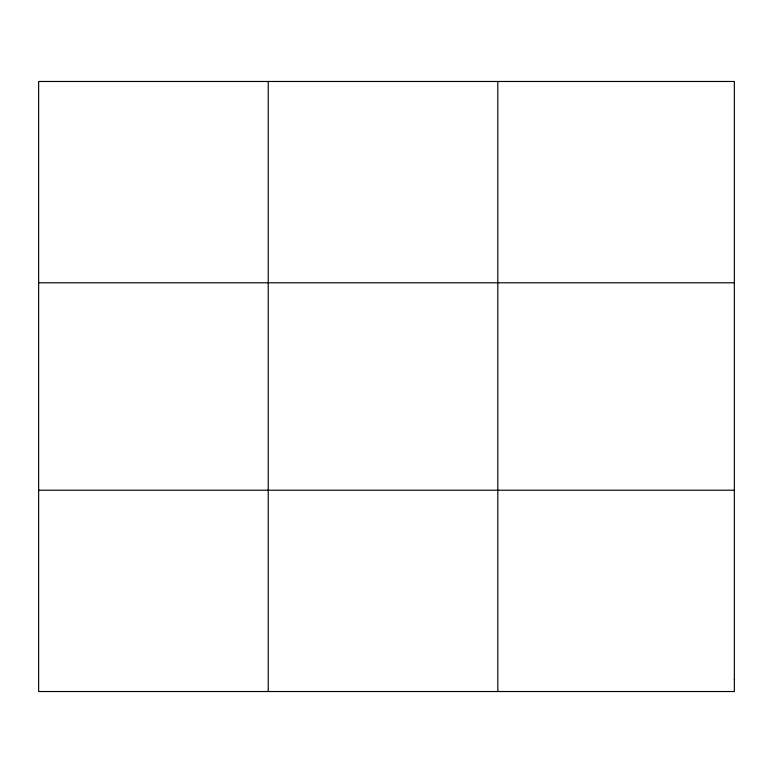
<?xml version="1.0" encoding="UTF-8"?>
<svg xmlns="http://www.w3.org/2000/svg" width="773" height="773" viewBox="0 0 773 773"><rect width="100%" height="100%" fill="white"/><g stroke="black" fill="none" stroke-linecap="round" stroke-linejoin="round"><path stroke-width="1.16" d="M268.231 691.526L268.231 81.474M497.812 691.526L497.812 81.474M38.65 282.792L734.35 282.792M38.65 490.208L734.35 490.208M734.35 679.689L734.35 691.526L38.65 691.526L38.65 81.474L734.35 81.474L734.35 679.689"/></g></svg>
